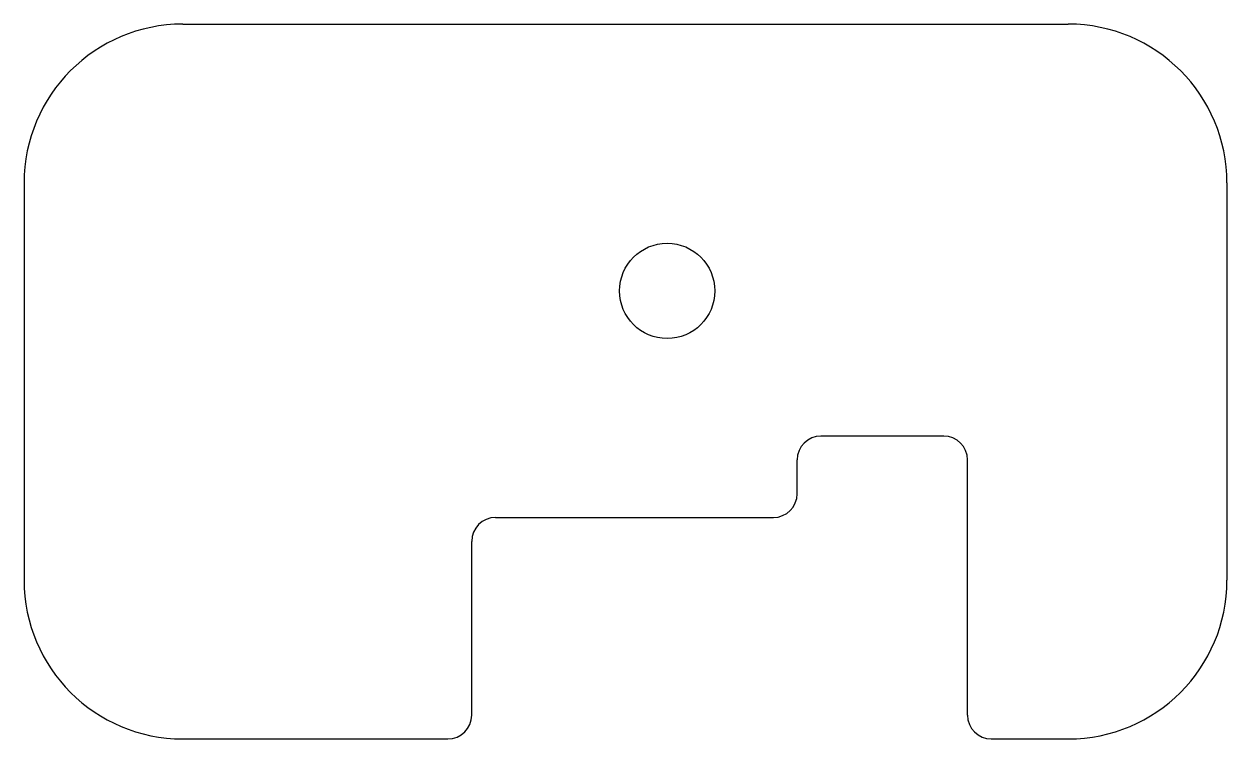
# Model space of a CAD drawing. Extents: x 203.1 to 218.3, y -135.4 to -126.4.
import ezdxf

# ---------------------------------------------------------------- set-up
doc = ezdxf.new("R2010")
doc.units = 0
doc.layers.get('0').update_dxf_attribs({"linetype": 'CONTINUOUS'})

msp = doc.modelspace()

# ---------------------------------------------------------------- linework, layer by layer
at = {"color": 7, "linetype": 'CONTINUOUS'}
for p, q in [((205.129, -126.364), (216.284, -126.364)), ((203.129, -128.364), (203.129, -133.364)), ((218.284, -128.364), (218.284, -133.364)), ((214.715, -131.551), (213.169, -131.551)), ((212.869, -132.276), (212.869, -131.851)), ((215.015, -135.064), (215.015, -131.851)), ((209.068, -132.576), (212.569, -132.576)), ((208.768, -135.064), (208.768, -132.876)), ((205.129, -135.364), (208.468, -135.364)), ((215.315, -135.364), (216.284, -135.364))]:
    msp.add_line(p, q, dxfattribs=at)
msp.add_circle((211.231, -129.723), 0.6, dxfattribs=at)
for centre, radius, start, end in [((205.129, -128.364), 2, 90, 180), ((216.284, -128.364), 2, 0, 90), ((213.169, -131.851), 0.3, 90, 180), ((214.715, -131.851), 0.3, 0, 90), ((212.569, -132.276), 0.3, 270, 0), ((209.068, -132.876), 0.3, 90, 180), ((205.129, -133.364), 2, 180, 270), ((216.284, -133.364), 2, 270, 0), ((208.468, -135.064), 0.3, 270, 0), ((215.315, -135.064), 0.3, 180, 270)]:
    msp.add_arc(centre, radius, start, end, dxfattribs=at)

doc.saveas('drawing.dxf')
